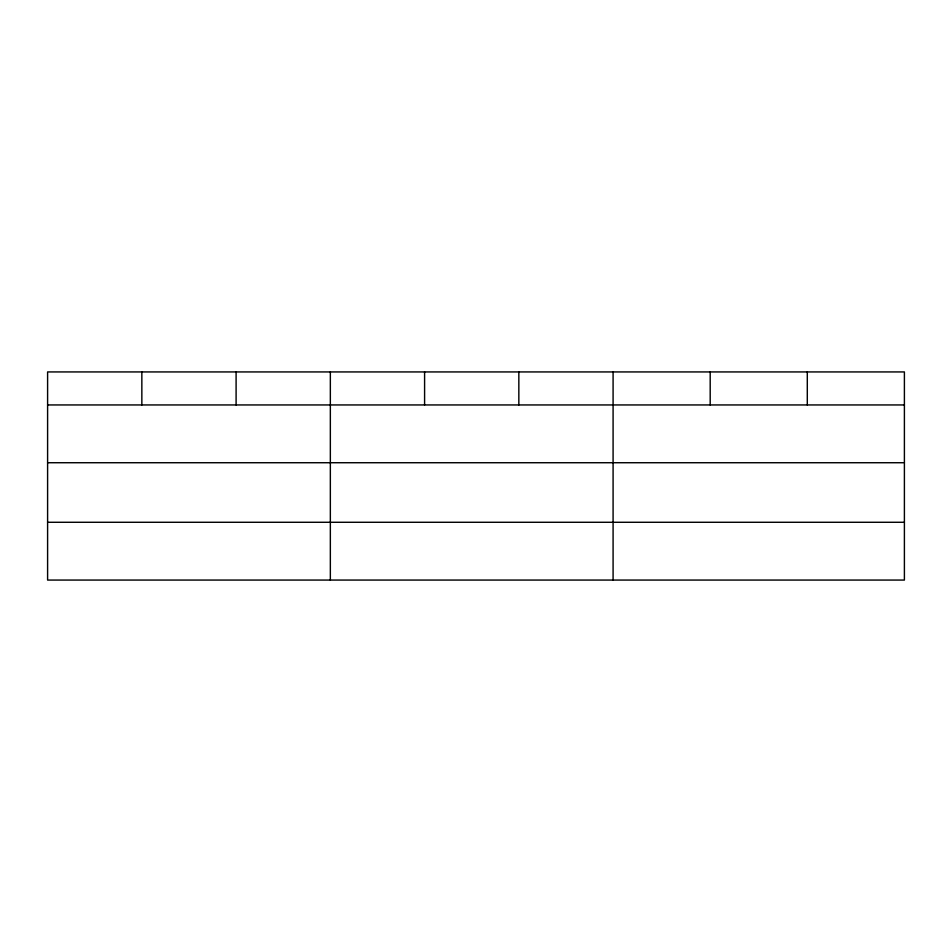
<?xml version="1.0" encoding="UTF-8"?>
<svg xmlns="http://www.w3.org/2000/svg" width="952" height="952" viewBox="0 0 952 952"><rect width="100%" height="100%" fill="white"/><g stroke="black" fill="none" stroke-linecap="round" stroke-linejoin="round"><path stroke-width="1.43" d="M904.4 462.731L904.4 371.935L47.6 371.935L47.6 580.065L904.4 580.065L904.4 462.731L47.6 462.731M47.6 404.945L904.4 404.945M47.6 522.279L904.4 522.279M807.296 371.935L807.296 404.945M710.192 371.935L710.192 404.945M613.088 371.935L613.088 580.065M518.84 371.935L518.84 404.945M424.592 371.935L424.592 404.945M330.344 371.935L330.344 580.065M236.096 371.935L236.096 404.945M141.848 371.935L141.848 404.945"/></g></svg>
